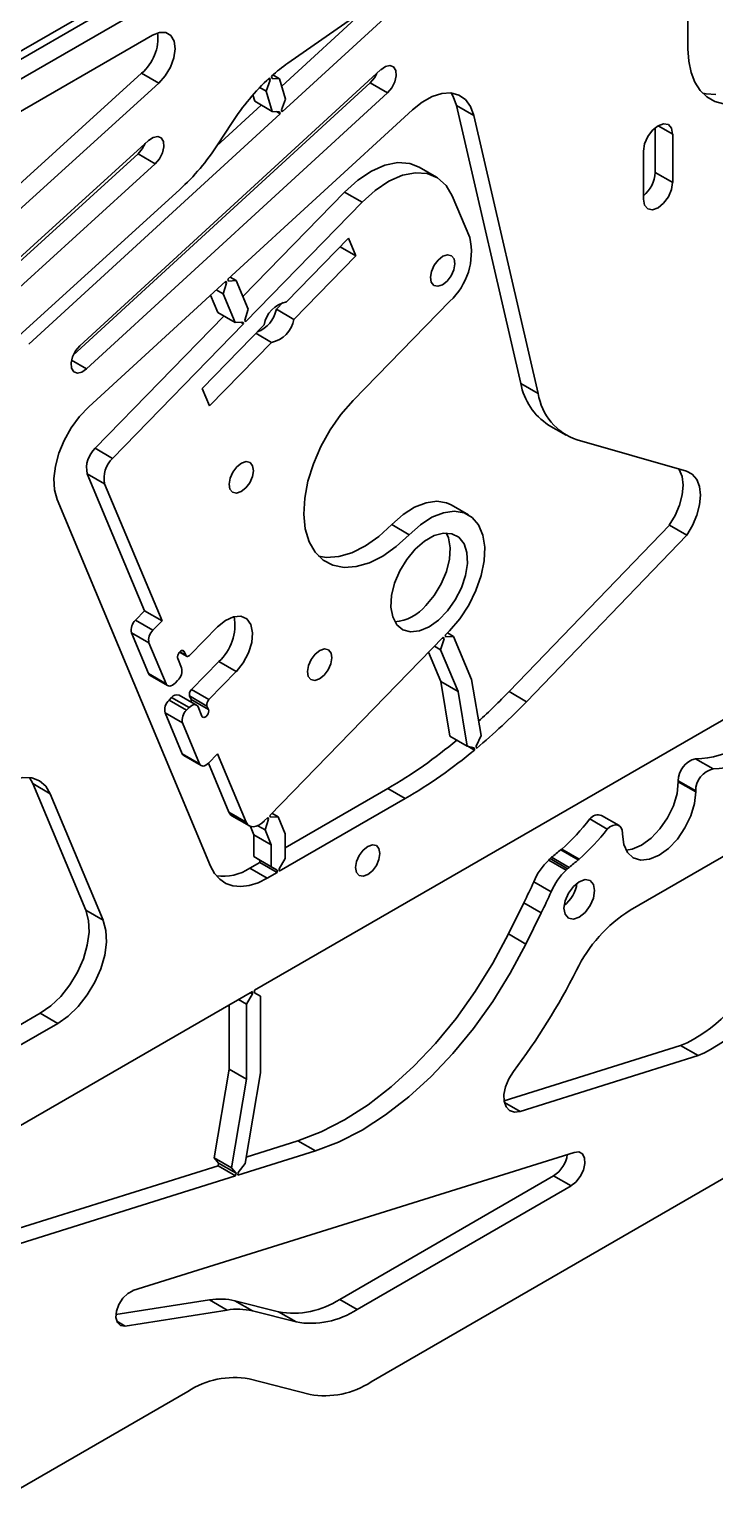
# Model space of a CAD drawing. Header units: millimetres. Extents: x 0 to 415, y 0 to 292.
# Drawn here: x 376.47 to 390.38, y 109.73 to 139.34 of the extents above; entities that cross this region are included whole.
import ezdxf

# ---------------------------------------------------------------- set-up
doc = ezdxf.new("R2010")
doc.units = ezdxf.units.MM

# ---------------------------------------------------------------- blocks, each defined once
blk = doc.blocks.new('SE73')
at = {"color": 7, "linetype": 'Continuous', "lineweight": 35}
for p, q in [((378.983, 137.145), (378.886, 137.08)), ((379.075, 137.164), (378.983, 137.145)), ((379.148, 137.134), (379.075, 137.164)), ((379.192, 137.061), (379.148, 137.134)), ((379.109, 136.71), (379.171, 136.831)), ((379.171, 136.831), (379.2, 136.954)), ((379.2, 136.954), (379.192, 137.061)), ((379.023, 136.609), (379.109, 136.71))]:
    blk.add_line(p, q, dxfattribs=at)
blk = doc.blocks.new('SE72')
blk.add_blockref('SE73', (0, 0))
blk = doc.blocks.new('SE117')
at = {"color": 7, "linetype": 'Continuous', "lineweight": 35}
for p, q in [((378.967, 139.218), (379.112, 139.275)), ((379.112, 139.275), (379.242, 139.272)), ((379.242, 139.272), (379.344, 139.211)), ((379.344, 139.211), (379.409, 139.097)), ((379.429, 138.941), (379.403, 138.76)), ((379.409, 139.097), (379.429, 138.941)), ((379.333, 138.572), (379.227, 138.394)), ((379.403, 138.76), (379.333, 138.572)), ((379.227, 138.394), (379.095, 138.246))]:
    blk.add_line(p, q, dxfattribs=at)
blk = doc.blocks.new('SE116')
blk.add_blockref('SE117', (0, 0))
blk = doc.blocks.new('SE135')
at = {"color": 7, "linetype": 'Continuous', "lineweight": 35}
for p, q in [((387.508, 121.952), (387.627, 122.048)), ((387.627, 122.048), (387.746, 122.09)), ((387.746, 122.09), (387.847, 122.07)), ((387.847, 122.07), (387.914, 121.992)), ((387.914, 121.992), (387.938, 121.869)), ((387.339, 121.66), (387.407, 121.816)), ((387.407, 121.816), (387.508, 121.952)), ((387.914, 121.717), (387.847, 121.562)), ((387.938, 121.869), (387.914, 121.717)), ((387.316, 121.509), (387.339, 121.66)), ((387.339, 121.386), (387.316, 121.509)), ((387.746, 121.426), (387.627, 121.33)), ((387.847, 121.562), (387.746, 121.426)), ((387.407, 121.308), (387.339, 121.386)), ((387.508, 121.288), (387.407, 121.308)), ((387.627, 121.33), (387.508, 121.288))]:
    blk.add_line(p, q, dxfattribs=at)
blk = doc.blocks.new('SE134')
blk.add_blockref('SE135', (0, 0))
blk = doc.blocks.new('SE153')
at = {"color": 7, "linetype": 'Continuous', "lineweight": 35}
for p, q in [((386.198, 118.05), (386.291, 118.198)), ((386.1, 117.734), (386.132, 117.89)), ((386.132, 117.89), (386.198, 118.05)), ((386.103, 117.593), (386.1, 117.734)), ((386.142, 117.48), (386.103, 117.593)), ((386.214, 117.404), (386.142, 117.48)), ((386.311, 117.372), (386.214, 117.404)), ((386.427, 117.387), (386.311, 117.372))]:
    blk.add_line(p, q, dxfattribs=at)
blk = doc.blocks.new('SE152')
blk.add_blockref('SE153', (0, 0))
blk = doc.blocks.new('SE169')
at = {"color": 7, "linetype": 'Continuous', "lineweight": 35}
for p, q in [((387.522, 116.558), (387.617, 116.565)), ((387.617, 116.565), (387.69, 116.525)), ((387.69, 116.525), (387.733, 116.443)), ((387.733, 116.443), (387.74, 116.329)), ((387.648, 116.068), (387.56, 115.956)), ((387.711, 116.198), (387.648, 116.068)), ((387.74, 116.329), (387.711, 116.198)), ((387.56, 115.956), (387.459, 115.877))]:
    blk.add_line(p, q, dxfattribs=at)
blk = doc.blocks.new('SE168')
blk.add_blockref('SE169', (0, 0))
blk = doc.blocks.new('SE171')
at = {"color": 7, "linetype": 'Continuous', "lineweight": 35}
for p, q in [((378.367, 113.597), (378.467, 113.696)), ((378.467, 113.696), (378.573, 113.752)), ((378.239, 113.333), (378.287, 113.47)), ((378.287, 113.47), (378.367, 113.597)), ((378.228, 113.205), (378.239, 113.333)), ((378.257, 113.105), (378.228, 113.205)), ((378.322, 113.045), (378.257, 113.105)), ((378.413, 113.035), (378.322, 113.045))]:
    blk.add_line(p, q, dxfattribs=at)
blk = doc.blocks.new('SE170')
blk.add_blockref('SE171', (0, 0))
blk = doc.blocks.new('SE191')
at = {"color": 7, "linetype": 'Continuous', "lineweight": 35}
for p, q in [((384.766, 134.658), (384.861, 134.733)), ((384.861, 134.733), (384.955, 134.763)), ((384.955, 134.763), (385.034, 134.745)), ((385.034, 134.745), (385.086, 134.681)), ((384.608, 134.307), (384.629, 134.428)), ((384.629, 134.428), (384.684, 134.551)), ((384.684, 134.551), (384.766, 134.658)), ((385.082, 134.46), (385.027, 134.336)), ((385.103, 134.581), (385.082, 134.46)), ((385.086, 134.681), (385.103, 134.581)), ((384.625, 134.207), (384.608, 134.307)), ((384.677, 134.143), (384.625, 134.207)), ((384.756, 134.125), (384.677, 134.143)), ((384.85, 134.155), (384.756, 134.125)), ((384.945, 134.229), (384.85, 134.155)), ((385.027, 134.336), (384.945, 134.229))]:
    blk.add_line(p, q, dxfattribs=at)
blk = doc.blocks.new('SE190')
blk.add_blockref('SE191', (0, 0))
blk = doc.blocks.new('SE193')
at = {"color": 7, "linetype": 'Continuous', "lineweight": 35}
for p, q in [((382.271, 126.664), (382.366, 126.738)), ((382.366, 126.738), (382.46, 126.768)), ((382.46, 126.768), (382.539, 126.75)), ((382.539, 126.75), (382.591, 126.686)), ((382.113, 126.313), (382.134, 126.433)), ((382.134, 126.433), (382.19, 126.557)), ((382.19, 126.557), (382.271, 126.664)), ((382.587, 126.465), (382.532, 126.342)), ((382.608, 126.586), (382.587, 126.465)), ((382.591, 126.686), (382.608, 126.586)), ((382.13, 126.212), (382.113, 126.313)), ((382.182, 126.148), (382.13, 126.212)), ((382.261, 126.13), (382.182, 126.148)), ((382.355, 126.16), (382.261, 126.13)), ((382.451, 126.235), (382.355, 126.16)), ((382.532, 126.342), (382.451, 126.235))]:
    blk.add_line(p, q, dxfattribs=at)
blk = doc.blocks.new('SE192')
blk.add_blockref('SE193', (0, 0))
blk = doc.blocks.new('SE195')
at = {"color": 7, "linetype": 'Continuous', "lineweight": 35}
for p, q in [((380.776, 130.537), (380.87, 130.568)), ((380.87, 130.568), (380.949, 130.55)), ((380.544, 130.233), (380.599, 130.356)), ((380.599, 130.356), (380.68, 130.463)), ((380.68, 130.463), (380.776, 130.537)), ((380.949, 130.55), (381.001, 130.485)), ((381.018, 130.385), (380.997, 130.264)), ((381.001, 130.485), (381.018, 130.385)), ((380.523, 130.112), (380.544, 130.233)), ((380.54, 130.012), (380.523, 130.112)), ((380.592, 129.948), (380.54, 130.012)), ((380.86, 130.034), (380.765, 129.96)), ((380.941, 130.141), (380.86, 130.034)), ((380.997, 130.264), (380.941, 130.141)), ((380.671, 129.93), (380.592, 129.948)), ((380.765, 129.96), (380.671, 129.93))]:
    blk.add_line(p, q, dxfattribs=at)
blk = doc.blocks.new('SE194')
blk.add_blockref('SE195', (0, 0))
blk = doc.blocks.new('SE197')
at = {"color": 7, "linetype": 'Continuous', "lineweight": 35}
for p, q in [((384.685, 129.067), (384.874, 129.119)), ((384.874, 129.119), (385.044, 129.107)), ((385.044, 129.107), (385.185, 129.034)), ((384.129, 128.586), (384.301, 128.792)), ((384.301, 128.792), (384.49, 128.956)), ((384.49, 128.956), (384.685, 129.067)), ((385.185, 129.034), (385.289, 128.903)), ((385.289, 128.903), (385.348, 128.723)), ((383.987, 128.35), (384.129, 128.586)), ((385.359, 128.504), (385.321, 128.262)), ((385.348, 128.723), (385.359, 128.504)), ((383.881, 128.1), (383.987, 128.35)), ((385.321, 128.262), (385.237, 128.01)), ((383.82, 127.851), (383.881, 128.1)), ((385.237, 128.01), (385.112, 127.765)), ((383.806, 127.618), (383.82, 127.851)), ((383.842, 127.417), (383.806, 127.618)), ((385.112, 127.765), (384.954, 127.542)), ((383.924, 127.26), (383.842, 127.417)), ((384.772, 127.356), (384.579, 127.217)), ((384.954, 127.542), (384.772, 127.356)), ((384.047, 127.157), (383.924, 127.26)), ((384.204, 127.115), (384.047, 127.157)), ((384.385, 127.135), (384.204, 127.115)), ((384.579, 127.217), (384.385, 127.135))]:
    blk.add_line(p, q, dxfattribs=at)
blk = doc.blocks.new('SE196')
blk.add_blockref('SE197', (0, 0))
blk = doc.blocks.new('SE223')
at = {"color": 7, "linetype": 'Continuous', "lineweight": 35}
for p, q in [((389.225, 137.383), (389.111, 137.291)), ((389.339, 137.422), (389.225, 137.383)), ((389.435, 137.404), (389.339, 137.422)), ((389.5, 137.33), (389.435, 137.404)), ((389.015, 137.161), (388.951, 137.013)), ((389.111, 137.291), (389.015, 137.161)), ((389.522, 137.211), (389.5, 137.33)), ((388.951, 137.013), (388.928, 136.868))]:
    blk.add_line(p, q, dxfattribs=at)
blk = doc.blocks.new('SE222')
blk.add_blockref('SE223', (0, 0))
blk = doc.blocks.new('SE225')
at = {"color": 7, "linetype": 'Continuous', "lineweight": 35}
for p, q in [((389.5, 136.087), (389.522, 136.232)), ((389.339, 135.809), (389.435, 135.939)), ((389.435, 135.939), (389.5, 136.087)), ((388.928, 135.889), (388.951, 135.77)), ((388.951, 135.77), (389.015, 135.696)), ((389.015, 135.696), (389.111, 135.678)), ((389.111, 135.678), (389.225, 135.717)), ((389.225, 135.717), (389.339, 135.809))]:
    blk.add_line(p, q, dxfattribs=at)
blk = doc.blocks.new('SE224')
blk.add_blockref('SE225', (0, 0))
blk = doc.blocks.new('SE237')
at = {"color": 7, "linetype": 'Continuous', "lineweight": 35}
for p, q in [((389.832, 138.942), (389.848, 138.691)), ((389.848, 138.691), (389.896, 138.464)), ((389.896, 138.464), (389.974, 138.265)), ((389.974, 138.265), (390.082, 138.099)), ((390.082, 138.099), (390.217, 137.968)), ((390.217, 137.968), (390.376, 137.875)), ((390.376, 137.875), (390.556, 137.823)), ((390.556, 137.823), (390.754, 137.811))]:
    blk.add_line(p, q, dxfattribs=at)
blk = doc.blocks.new('SE236')
blk.add_blockref('SE237', (0, 0))
blk = doc.blocks.new('SE247')
at = {"color": 7, "linetype": 'Continuous', "lineweight": 35}
for p, q in [((383.598, 138.517), (383.694, 138.583)), ((383.694, 138.583), (383.786, 138.603)), ((383.786, 138.603), (383.86, 138.574)), ((383.86, 138.574), (383.905, 138.501)), ((383.885, 138.272), (383.823, 138.151)), ((383.914, 138.395), (383.885, 138.272)), ((383.905, 138.501), (383.914, 138.395)), ((383.823, 138.151), (383.738, 138.05))]:
    blk.add_line(p, q, dxfattribs=at)
blk = doc.blocks.new('SE246')
blk.add_blockref('SE247', (0, 0))
blk = doc.blocks.new('SE249')
at = {"color": 7, "linetype": 'Continuous', "lineweight": 35}
for p, q in [((377.317, 132.571), (377.346, 132.694)), ((377.346, 132.694), (377.408, 132.815)), ((377.408, 132.815), (377.493, 132.916)), ((377.326, 132.465), (377.317, 132.571)), ((377.371, 132.392), (377.326, 132.465)), ((377.445, 132.363), (377.371, 132.392)), ((377.537, 132.383), (377.445, 132.363)), ((377.633, 132.449), (377.537, 132.383))]:
    blk.add_line(p, q, dxfattribs=at)
blk = doc.blocks.new('SE248')
blk.add_blockref('SE249', (0, 0))
blk = doc.blocks.new('SE251')
at = {"color": 7, "linetype": 'Continuous', "lineweight": 35}
for p, q in [((383.106, 122.455), (383.16, 122.579)), ((383.16, 122.579), (383.24, 122.687)), ((383.24, 122.687), (383.335, 122.763)), ((383.335, 122.763), (383.43, 122.796)), ((383.43, 122.796), (383.51, 122.781)), ((383.51, 122.781), (383.564, 122.719)), ((383.564, 122.719), (383.582, 122.62)), ((383.582, 122.62), (383.564, 122.5)), ((383.087, 122.335), (383.106, 122.455)), ((383.106, 122.236), (383.087, 122.335)), ((383.51, 122.376), (383.43, 122.268)), ((383.564, 122.5), (383.51, 122.376)), ((383.16, 122.174), (383.106, 122.236)), ((383.24, 122.159), (383.16, 122.174)), ((383.335, 122.192), (383.24, 122.159)), ((383.43, 122.268), (383.335, 122.192))]:
    blk.add_line(p, q, dxfattribs=at)
blk = doc.blocks.new('SE250')
blk.add_blockref('SE251', (0, 0))
blk = doc.blocks.new('SE255')
at = {"color": 7, "linetype": 'Continuous', "lineweight": 35}
for p, q in [((375.945, 124.012), (376.146, 124.111)), ((376.146, 124.111), (376.34, 124.159)), ((376.34, 124.159), (376.519, 124.154)), ((376.519, 124.154), (376.675, 124.096)), ((376.675, 124.096), (376.802, 123.987)), ((375.553, 123.68), (375.744, 123.867)), ((375.744, 123.867), (375.945, 124.012)), ((376.802, 123.987), (376.894, 123.833))]:
    blk.add_line(p, q, dxfattribs=at)
blk = doc.blocks.new('SE254')
blk.add_blockref('SE255', (0, 0))
blk = doc.blocks.new('SE259')
at = {"color": 7, "linetype": 'Continuous', "lineweight": 35}
for p, q in [((377.969, 121.264), (378.025, 121.059)), ((378.035, 120.819), (377.999, 120.555)), ((378.025, 121.059), (378.035, 120.819)), ((377.999, 120.555), (377.919, 120.281)), ((377.919, 120.281), (377.799, 120.008)), ((377.799, 120.008), (377.644, 119.75)), ((377.644, 119.75), (377.461, 119.518)), ((377.259, 119.323), (377.047, 119.174)), ((377.461, 119.518), (377.259, 119.323))]:
    blk.add_line(p, q, dxfattribs=at)
blk = doc.blocks.new('SE258')
blk.add_blockref('SE259', (0, 0))
blk = doc.blocks.new('SE261')
at = {"color": 7, "linetype": 'Continuous', "lineweight": 35}
for p, q in [((380.871, 123.255), (380.897, 123.212)), ((380.897, 123.212), (380.931, 123.182)), ((380.931, 123.182), (380.973, 123.164)), ((381.021, 123.161), (381.074, 123.171)), ((381.074, 123.171), (381.129, 123.196)), ((381.129, 123.196), (381.184, 123.232)), ((381.184, 123.232), (381.238, 123.281)), ((380.973, 123.164), (381.021, 123.161))]:
    blk.add_line(p, q, dxfattribs=at)
blk = doc.blocks.new('SE260')
blk.add_blockref('SE261', (0, 0))
blk = doc.blocks.new('SE263')
at = {"color": 7, "linetype": 'Continuous', "lineweight": 35}
for p, q in [((379.923, 124.44), (379.936, 124.419)), ((379.936, 124.419), (379.953, 124.404)), ((379.953, 124.404), (379.974, 124.395)), ((379.974, 124.395), (379.998, 124.393)), ((379.998, 124.393), (380.024, 124.398)), ((380.024, 124.398), (380.052, 124.41)), ((380.052, 124.41), (380.079, 124.429)), ((380.079, 124.429), (380.106, 124.453))]:
    blk.add_line(p, q, dxfattribs=at)
blk = doc.blocks.new('SE262')
blk.add_blockref('SE263', (0, 0))
blk = doc.blocks.new('SE265')
at = {"color": 7, "linetype": 'Continuous', "lineweight": 35}
for p, q in [((379.737, 125.604), (379.71, 125.579)), ((379.764, 125.622), (379.737, 125.604)), ((379.792, 125.634), (379.764, 125.622)), ((379.818, 125.639), (379.792, 125.634)), ((379.842, 125.638), (379.818, 125.639)), ((379.863, 125.629), (379.842, 125.638)), ((379.88, 125.614), (379.863, 125.629)), ((379.893, 125.592), (379.88, 125.614))]:
    blk.add_line(p, q, dxfattribs=at)
blk = doc.blocks.new('SE264')
blk.add_blockref('SE265', (0, 0))
blk = doc.blocks.new('SE267')
at = {"color": 7, "linetype": 'Continuous', "lineweight": 35}
for p, q in [((380.109, 125.513), (380.104, 125.538)), ((379.99, 125.383), (380.009, 125.379)), ((380.009, 125.379), (380.032, 125.385)), ((380.032, 125.385), (380.056, 125.401)), ((380.056, 125.401), (380.078, 125.425)), ((380.078, 125.425), (380.095, 125.454)), ((380.095, 125.454), (380.106, 125.484)), ((380.106, 125.484), (380.109, 125.513))]:
    blk.add_line(p, q, dxfattribs=at)
blk = doc.blocks.new('SE266')
blk.add_blockref('SE267', (0, 0))
blk = doc.blocks.new('SE269')
at = {"color": 7, "linetype": 'Continuous', "lineweight": 35}
for p, q in [((380.448, 127.348), (380.288, 127.215)), ((380.61, 127.423), (380.448, 127.348)), ((380.76, 127.434), (380.61, 127.423)), ((380.882, 127.378), (380.76, 127.434)), ((380.965, 127.263), (380.882, 127.378)), ((381, 127.098), (380.965, 127.263)), ((380.983, 126.9), (381, 127.098)), ((380.918, 126.689), (380.983, 126.9)), ((380.667, 126.308), (380.809, 126.485)), ((380.809, 126.485), (380.918, 126.689))]:
    blk.add_line(p, q, dxfattribs=at)
blk = doc.blocks.new('SE268')
blk.add_blockref('SE269', (0, 0))
blk = doc.blocks.new('SE271')
at = {"color": 7, "linetype": 'Continuous', "lineweight": 35}
for p, q in [((379.649, 126.63), (379.643, 126.641)), ((379.657, 126.622), (379.649, 126.63)), ((379.668, 126.618), (379.657, 126.622)), ((379.68, 126.617), (379.668, 126.618)), ((379.693, 126.62), (379.68, 126.617)), ((379.707, 126.626), (379.693, 126.62)), ((379.721, 126.635), (379.707, 126.626)), ((379.734, 126.647), (379.721, 126.635))]:
    blk.add_line(p, q, dxfattribs=at)
blk = doc.blocks.new('SE270')
blk.add_blockref('SE271', (0, 0))
blk = doc.blocks.new('SE273')
at = {"color": 7, "linetype": 'Continuous', "lineweight": 35}
for p, q in [((379.535, 126.721), (379.513, 126.699)), ((379.559, 126.734), (379.535, 126.721)), ((379.581, 126.738), (379.559, 126.734)), ((379.6, 126.731), (379.581, 126.738)), ((379.612, 126.714), (379.6, 126.731)), ((379.481, 126.641), (379.475, 126.611)), ((379.494, 126.672), (379.481, 126.641)), ((379.513, 126.699), (379.494, 126.672))]:
    blk.add_line(p, q, dxfattribs=at)
blk = doc.blocks.new('SE272')
blk.add_blockref('SE273', (0, 0))
blk = doc.blocks.new('SE275')
at = {"color": 7, "linetype": 'Continuous', "lineweight": 35}
for p, q in [((379.243, 126.064), (379.256, 126.043)), ((379.256, 126.043), (379.273, 126.028)), ((379.273, 126.028), (379.294, 126.019)), ((379.294, 126.019), (379.318, 126.017)), ((379.318, 126.017), (379.344, 126.022)), ((379.344, 126.022), (379.372, 126.034)), ((379.372, 126.034), (379.4, 126.053)), ((379.4, 126.053), (379.426, 126.077))]:
    blk.add_line(p, q, dxfattribs=at)
blk = doc.blocks.new('SE274')
blk.add_blockref('SE275', (0, 0))
blk = doc.blocks.new('SE277')
at = {"color": 7, "linetype": 'Continuous', "lineweight": 35}
for p, q in [((377.319, 131.251), (377.488, 131.482)), ((377.488, 131.482), (377.677, 131.681)), ((377.177, 130.999), (377.319, 131.251)), ((377.069, 130.737), (377.177, 130.999)), ((376.998, 130.474), (377.069, 130.737)), ((376.968, 130.223), (376.998, 130.474)), ((376.981, 129.995), (376.968, 130.223)), ((377.035, 129.798), (376.981, 129.995))]:
    blk.add_line(p, q, dxfattribs=at)
blk = doc.blocks.new('SE276')
blk.add_blockref('SE277', (0, 0))
blk = doc.blocks.new('SE279')
at = {"color": 7, "linetype": 'Continuous', "lineweight": 35}
for p, q in [((380.148, 122.361), (380.228, 122.214)), ((380.228, 122.214), (380.332, 122.098)), ((380.332, 122.098), (380.457, 122.014)), ((380.457, 122.014), (380.601, 121.964)), ((380.932, 121.97), (381.112, 122.027)), ((381.112, 122.027), (381.296, 122.117)), ((380.601, 121.964), (380.761, 121.949)), ((380.761, 121.949), (380.932, 121.97))]:
    blk.add_line(p, q, dxfattribs=at)
blk = doc.blocks.new('SE278')
blk.add_blockref('SE279', (0, 0))
blk = doc.blocks.new('SE281')
at = {"color": 7, "linetype": 'Continuous', "lineweight": 35}
for p, q in [((389.92, 130.312), (389.802, 130.373)), ((390.01, 130.206), (389.92, 130.312)), ((390.066, 130.062), (390.01, 130.206)), ((390.085, 129.887), (390.066, 130.062)), ((390.013, 129.481), (390.067, 129.69)), ((390.067, 129.69), (390.085, 129.887)), ((389.925, 129.273), (390.013, 129.481)), ((389.808, 129.074), (389.925, 129.273))]:
    blk.add_line(p, q, dxfattribs=at)
blk = doc.blocks.new('SE280')
blk.add_blockref('SE281', (0, 0))
blk = doc.blocks.new('SE283')
at = {"color": 7, "linetype": 'Continuous', "lineweight": 35}
for p, q in [((384.442, 137.863), (384.643, 137.974)), ((384.643, 137.974), (384.839, 138.037)), ((384.839, 138.037), (385.022, 138.047)), ((385.022, 138.047), (385.184, 138.004)), ((385.184, 138.004), (385.32, 137.911)), ((384.245, 137.706), (384.442, 137.863)), ((385.32, 137.911), (385.422, 137.771)), ((385.422, 137.771), (385.488, 137.59))]:
    blk.add_line(p, q, dxfattribs=at)
blk = doc.blocks.new('SE282')
blk.add_blockref('SE283', (0, 0))
blk = doc.blocks.new('SE285')
at = {"color": 7, "linetype": 'Continuous', "lineweight": 35}
for p, q in [((383.763, 136.255), (383.487, 136.071)), ((384.038, 136.376), (383.763, 136.255)), ((384.302, 136.429), (384.038, 136.376)), ((384.543, 136.411), (384.302, 136.429)), ((384.754, 136.324), (384.543, 136.411)), ((384.925, 136.172), (384.754, 136.324)), ((383.487, 136.071), (383.22, 135.831)), ((385.051, 135.958), (384.925, 136.172))]:
    blk.add_line(p, q, dxfattribs=at)
blk = doc.blocks.new('SE284')
blk.add_blockref('SE285', (0, 0))
blk = doc.blocks.new('SE287')
at = {"color": 7, "linetype": 'Continuous', "lineweight": 35}
for p, q in [((382.793, 131.525), (383.039, 131.807)), ((382.573, 131.211), (382.793, 131.525)), ((382.384, 130.874), (382.573, 131.211)), ((382.232, 130.523), (382.384, 130.874)), ((382.122, 130.17), (382.232, 130.523)), ((382.057, 129.826), (382.122, 130.17)), ((382.039, 129.5), (382.057, 129.826)), ((382.069, 129.203), (382.039, 129.5)), ((382.145, 128.944), (382.069, 129.203)), ((382.266, 128.731), (382.145, 128.944)), ((383.915, 128.846), (383.643, 128.654)), ((384.178, 129.086), (383.915, 128.846)), ((382.428, 128.57), (382.266, 128.731)), ((382.626, 128.465), (382.428, 128.57)), ((383.37, 128.517), (383.104, 128.439)), ((383.643, 128.654), (383.37, 128.517)), ((382.854, 128.421), (382.626, 128.465)), ((383.104, 128.439), (382.854, 128.421))]:
    blk.add_line(p, q, dxfattribs=at)
blk = doc.blocks.new('SE286')
blk.add_blockref('SE287', (0, 0))
blk = doc.blocks.new('SE289')
at = {"color": 7, "linetype": 'Continuous', "lineweight": 35}
for p, q in [((384.404, 129.288), (384.639, 129.439)), ((384.639, 129.439), (384.871, 129.532)), ((384.871, 129.532), (385.091, 129.563)), ((385.091, 129.563), (385.289, 129.531)), ((385.289, 129.531), (385.456, 129.436)), ((385.456, 129.436), (385.585, 129.284)), ((384.178, 129.086), (384.404, 129.288)), ((385.585, 129.284), (385.67, 129.08)), ((385.67, 129.08), (385.708, 128.834)), ((385.708, 128.834), (385.697, 128.556)), ((385.697, 128.556), (385.637, 128.259)), ((385.637, 128.259), (385.531, 127.956)), ((385.531, 127.956), (385.384, 127.659)), ((385.384, 127.659), (385.202, 127.382)), ((385.202, 127.382), (384.994, 127.137))]:
    blk.add_line(p, q, dxfattribs=at)
blk = doc.blocks.new('SE288')
blk.add_blockref('SE289', (0, 0))
blk = doc.blocks.new('SE291')
at = {"color": 7, "linetype": 'Continuous', "lineweight": 35}
for p, q in [((386.542, 120.783), (386.226, 120.189)), ((386.226, 120.189), (385.871, 119.616)), ((385.871, 119.616), (385.482, 119.072)), ((385.482, 119.072), (385.065, 118.564)), ((385.065, 118.564), (384.625, 118.099)), ((384.625, 118.099), (384.167, 117.681)), ((384.167, 117.681), (383.696, 117.317)), ((383.696, 117.317), (383.22, 117.011)), ((383.22, 117.011), (382.744, 116.767)), ((382.744, 116.767), (382.274, 116.588))]:
    blk.add_line(p, q, dxfattribs=at)
blk = doc.blocks.new('SE290')
blk.add_blockref('SE291', (0, 0))
blk = doc.blocks.new('SE293')
at = {"color": 7, "linetype": 'Continuous', "lineweight": 35}
for p, q in [((388.249, 123.159), (388.305, 123.188)), ((388.305, 123.188), (388.359, 123.201)), ((388.359, 123.201), (388.407, 123.196)), ((388.407, 123.196), (388.448, 123.176)), ((388.448, 123.176), (388.479, 123.14)), ((388.194, 123.116), (388.249, 123.159)), ((388.479, 123.14), (388.498, 123.09)), ((388.498, 123.09), (388.505, 123.029))]:
    blk.add_line(p, q, dxfattribs=at)
blk = doc.blocks.new('SE292')
blk.add_blockref('SE293', (0, 0))
blk = doc.blocks.new('SE295')
at = {"color": 7, "linetype": 'Continuous', "lineweight": 35}
for p, q in [((389.964, 123.633), (389.989, 123.869)), ((389.89, 123.383), (389.964, 123.633)), ((389.772, 123.138), (389.89, 123.383)), ((388.505, 123.012), (388.53, 122.805)), ((389.439, 122.724), (389.618, 122.913)), ((389.618, 122.913), (389.772, 123.138)), ((388.53, 122.805), (388.604, 122.641)), ((388.604, 122.641), (388.722, 122.531)), ((389.055, 122.502), (389.247, 122.583)), ((389.247, 122.583), (389.439, 122.724)), ((388.722, 122.531), (388.876, 122.484)), ((388.876, 122.484), (389.055, 122.502))]:
    blk.add_line(p, q, dxfattribs=at)
blk = doc.blocks.new('SE294')
blk.add_blockref('SE295', (0, 0))
blk = doc.blocks.new('SE511')
at = {"color": 7, "linetype": 'Continuous', "lineweight": 35}
for p, q in [((378.676, 136.809), (378.762, 136.91)), ((378.762, 136.91), (378.82, 137.02))]:
    blk.add_line(p, q, dxfattribs=at)
blk = doc.blocks.new('SE510')
blk.add_blockref('SE511', (0, 0))
blk = doc.blocks.new('SE527')
at = {"color": 7, "linetype": 'Continuous', "lineweight": 35}
for p, q in [((383.47, 138.355), (383.384, 138.254)), ((383.519, 138.444), (383.47, 138.355))]:
    blk.add_line(p, q, dxfattribs=at)
blk = doc.blocks.new('SE526')
blk.add_blockref('SE527', (0, 0))
blk = doc.blocks.new('SE531')
at = {"color": 7, "linetype": 'Continuous', "lineweight": 35}
for p, q in [((385.025, 138.046), (385.069, 137.975)), ((385.069, 137.975), (385.135, 137.794))]:
    blk.add_line(p, q, dxfattribs=at)
blk = doc.blocks.new('SE530')
blk.add_blockref('SE531', (0, 0))
blk = doc.blocks.new('SE533')
at = {"color": 7, "linetype": 'Continuous', "lineweight": 35}
for p, q in [((383.41, 136.459), (383.685, 136.58)), ((383.685, 136.58), (383.948, 136.633)), ((383.948, 136.633), (384.19, 136.615)), ((384.19, 136.615), (384.379, 136.541)), ((382.866, 136.035), (383.133, 136.275)), ((383.133, 136.275), (383.41, 136.459))]:
    blk.add_line(p, q, dxfattribs=at)
blk = doc.blocks.new('SE532')
blk.add_blockref('SE533', (0, 0))
blk = doc.blocks.new('SE535')
at = {"color": 7, "linetype": 'Continuous', "lineweight": 35}
for p, q in [((383.824, 129.29), (383.561, 129.05)), ((383.289, 128.858), (383.016, 128.721)), ((383.561, 129.05), (383.289, 128.858)), ((382.5, 128.625), (382.336, 128.65)), ((382.751, 128.643), (382.5, 128.625)), ((383.016, 128.721), (382.751, 128.643))]:
    blk.add_line(p, q, dxfattribs=at)
blk = doc.blocks.new('SE534')
blk.add_blockref('SE535', (0, 0))
blk = doc.blocks.new('SE539')
at = {"color": 7, "linetype": 'Continuous', "lineweight": 35}
for p, q in [((377.671, 121.263), (377.616, 121.468)), ((377.681, 121.023), (377.671, 121.263)), ((377.646, 120.759), (377.681, 121.023)), ((377.566, 120.485), (377.646, 120.759)), ((377.29, 119.954), (377.445, 120.212)), ((377.445, 120.212), (377.566, 120.485)), ((377.107, 119.722), (377.29, 119.954)), ((376.905, 119.527), (377.107, 119.722)), ((376.693, 119.378), (376.905, 119.527))]:
    blk.add_line(p, q, dxfattribs=at)
blk = doc.blocks.new('SE538')
blk.add_blockref('SE539', (0, 0))
blk = doc.blocks.new('SE541')
at = {"color": 7, "linetype": 'Continuous', "lineweight": 35}
for p, q in [((379.756, 125.718), (379.751, 125.742)), ((379.753, 125.692), (379.756, 125.718))]:
    blk.add_line(p, q, dxfattribs=at)
blk = doc.blocks.new('SE540')
blk.add_blockref('SE541', (0, 0))
blk = doc.blocks.new('SE545')
at = {"color": 7, "linetype": 'Continuous', "lineweight": 35}
for p, q in [((384.927, 129.122), (384.971, 129.022)), ((384.971, 129.022), (385.006, 128.822)), ((385.006, 128.822), (384.993, 128.589)), ((384.993, 128.589), (384.931, 128.34)), ((384.931, 128.34), (384.826, 128.09)), ((384.826, 128.09), (384.683, 127.854)), ((384.683, 127.854), (384.512, 127.648))]:
    blk.add_line(p, q, dxfattribs=at)
blk = doc.blocks.new('SE544')
blk.add_blockref('SE545', (0, 0))
blk = doc.blocks.new('SE547')
at = {"color": 7, "linetype": 'Continuous', "lineweight": 35}
for p, q in [((384.286, 129.644), (384.518, 129.736)), ((384.518, 129.736), (384.738, 129.767)), ((384.738, 129.767), (384.935, 129.735)), ((384.935, 129.735), (385.027, 129.693)), ((383.824, 129.29), (384.051, 129.493)), ((384.051, 129.493), (384.286, 129.644))]:
    blk.add_line(p, q, dxfattribs=at)
blk = doc.blocks.new('SE546')
blk.add_blockref('SE547', (0, 0))
blk = doc.blocks.new('SE549')
at = {"color": 7, "linetype": 'Continuous', "lineweight": 35}
for p, q in [((390.134, 138.041), (390.203, 138.027)), ((390.203, 138.027), (390.4, 138.015))]:
    blk.add_line(p, q, dxfattribs=at)
blk = doc.blocks.new('SE548')
blk.add_blockref('SE549', (0, 0))
blk = doc.blocks.new('SE551')
at = {"color": 7, "linetype": 'Continuous', "lineweight": 35}
for p, q in [((386.189, 120.987), (385.872, 120.393)), ((385.872, 120.393), (385.517, 119.82)), ((385.517, 119.82), (385.129, 119.276)), ((385.129, 119.276), (384.712, 118.768)), ((384.712, 118.768), (384.271, 118.303)), ((384.271, 118.303), (383.813, 117.885)), ((383.813, 117.885), (383.343, 117.521)), ((383.343, 117.521), (382.867, 117.215)), ((382.391, 116.971), (381.92, 116.792)), ((382.867, 117.215), (382.391, 116.971))]:
    blk.add_line(p, q, dxfattribs=at)
blk = doc.blocks.new('SE550')
blk.add_blockref('SE551', (0, 0))
blk = doc.blocks.new('SE553')
at = {"color": 7, "linetype": 'Continuous', "lineweight": 35}
for p, q in [((389.656, 130.41), (389.653, 130.415)), ((389.712, 130.266), (389.656, 130.41)), ((389.732, 130.091), (389.712, 130.266)), ((389.714, 129.894), (389.732, 130.091)), ((389.571, 129.477), (389.659, 129.686)), ((389.659, 129.686), (389.714, 129.894)), ((389.454, 129.278), (389.571, 129.477))]:
    blk.add_line(p, q, dxfattribs=at)
blk = doc.blocks.new('SE552')
blk.add_blockref('SE553', (0, 0))
blk = doc.blocks.new('SE555')
at = {"color": 7, "linetype": 'Continuous', "lineweight": 35}
for p, q in [((389.611, 123.837), (389.636, 124.074)), ((389.536, 123.587), (389.611, 123.837)), ((389.418, 123.342), (389.536, 123.587)), ((389.265, 123.117), (389.418, 123.342)), ((388.893, 122.788), (389.086, 122.928)), ((389.086, 122.928), (389.265, 123.117)), ((388.576, 122.687), (388.701, 122.706)), ((388.701, 122.706), (388.893, 122.788))]:
    blk.add_line(p, q, dxfattribs=at)
blk = doc.blocks.new('SE554')
blk.add_blockref('SE555', (0, 0))

msp = doc.modelspace()

# ---------------------------------------------------------------- linework, layer by layer
at = {"color": 7, "linetype": 'Continuous', "lineweight": 35}
for p, q in [((391.1508, 145.2356), (381.7168, 138.6534)), ((378.3806, 140.1044), (374.1379, 137.6552)), ((381.6, 137.663), (384.4045, 140.2361)), ((381.5906, 138.183), (383.3309, 139.7796)), ((389.8318, 139.9214), (389.8318, 138.9416)), ((373.9111, 137.3527), (378.0341, 139.7329)), ((374.1379, 137.0836), (378.3806, 139.5329)), ((373.5989, 136.1192), (378.9675, 139.2184)), ((372.9199, 133.1526), (378.7482, 138.4462)), ((377.4932, 132.9163), (383.5978, 138.5171)), ((378.7482, 138.4462), (379.0947, 138.2462)), ((381.355, 138.3043), (381.2739, 138.085)), ((381.355, 138.3043), (381.3152, 138.3273)), ((381.3152, 138.3273), (381.355, 138.3043)), ((381.355, 138.3043), (381.341, 138.3511)), ((381.355, 138.3043), (381.355, 138.3043)), ((381.3957, 138.3417), (381.3818, 138.3879)), ((381.5451, 138.3343), (381.3957, 138.3417)), ((381.4096, 138.4125), (381.5451, 138.3343)), ((381.6689, 137.9229), (381.5451, 138.3343)), ((373.2664, 132.9526), (379.0947, 138.2462)), ((383.3841, 138.2536), (377.3587, 132.7255)), ((383.7377, 138.0495), (377.6331, 132.4488)), ((381.0052, 138.007), (381.0441, 137.8777)), ((381.2739, 138.085), (381.1449, 138.1594)), ((381.3977, 137.6736), (381.2739, 138.085)), ((383.7377, 138.0495), (383.3841, 138.2536)), ((380.2752, 136.9761), (381.1754, 137.802)), ((384.2448, 137.7062), (380.4954, 134.2662)), ((381.0441, 137.8777), (381.3977, 137.6736)), ((381.3977, 137.6736), (381.5471, 137.6662)), ((381.5878, 137.7036), (381.6689, 137.9229)), ((381.6, 137.663), (381.5878, 137.7036)), ((385.4881, 137.5898), (385.1345, 137.7939)), ((386.4407, 132.1542), (385.1345, 137.7939)), ((376.462, 132.9491), (381.5593, 137.6257)), ((380.5829, 137.4482), (380.2888, 136.9968)), ((381.5593, 137.6257), (381.4837, 137.6693)), ((381.5593, 137.6257), (381.5471, 137.6662)), ((386.7943, 131.9501), (385.4881, 137.5898)), ((389.2251, 137.3828), (389.5221, 137.2114)), ((389.1686, 136.4356), (389.1686, 137.3439)), ((389.5221, 136.2315), (389.5221, 137.2114)), ((372.2938, 131.0125), (378.6763, 136.8094)), ((378.8864, 137.0802), (372.4377, 131.2232)), ((378.6763, 136.8094), (379.0228, 136.6094)), ((388.9281, 136.8685), (388.9281, 135.8886)), ((372.5741, 130.7524), (379.0228, 136.6094)), ((384.7327, 136.3373), (384.3791, 136.5414)), ((389.1686, 136.4356), (389.5221, 136.2315)), ((379.5193, 136.0835), (373.9201, 130.9981)), ((380.8023, 133.9155), (382.8661, 136.0349)), ((383.2197, 135.8308), (382.8661, 136.0349)), ((385.0506, 135.9584), (385.4047, 135.1128)), ((380.8564, 133.404), (383.2197, 135.8308)), ((381.6861, 133.8091), (382.942, 135.0987)), ((383.0908, 134.7433), (382.942, 135.0987)), ((381.8349, 133.4537), (383.0908, 134.7433)), ((383.0908, 134.7433), (382.774, 134.9262)), ((377.6774, 131.6808), (380.4546, 134.2288)), ((380.4704, 134.1902), (380.402, 133.971)), ((380.4349, 134.2107), (380.4704, 134.1902)), ((380.4706, 134.1904), (380.4352, 134.2109)), ((380.4706, 134.1904), (380.4546, 134.2288)), ((380.4704, 134.1902), (380.4706, 134.1904)), ((380.5103, 134.2308), (380.4954, 134.2662)), ((380.6656, 134.2417), (380.5103, 134.2308)), ((380.5448, 134.3115), (380.6656, 134.2417)), ((380.9094, 133.66), (380.6656, 134.2417)), ((380.145, 133.9447), (380.2923, 133.5933)), ((380.402, 133.971), (380.2619, 134.0519)), ((380.6458, 133.3892), (380.402, 133.971)), ((380.2923, 133.5933), (380.6458, 133.3892)), ((380.841, 133.4408), (380.9094, 133.66)), ((381.4814, 133.6578), (381.6224, 133.8027)), ((381.8349, 133.4537), (381.4814, 133.6578)), ((383.0387, 131.8069), (385.0023, 133.8233)), ((377.8056, 130.8383), (380.4179, 133.5208)), ((378.1591, 130.6342), (380.8169, 133.3634)), ((379.9768, 132.0539), (381.2327, 133.3435)), ((380.6458, 133.3892), (380.8015, 133.4001)), ((380.7584, 133.3971), (380.8169, 133.3634)), ((380.8169, 133.3634), (380.8015, 133.4002)), ((380.8015, 133.4002), (380.8015, 133.4001)), ((380.8564, 133.404), (380.841, 133.4408)), ((380.1256, 131.6985), (381.3815, 132.9881)), ((381.3815, 132.9881), (381.0646, 133.1709)), ((377.6331, 132.4488), (377.3257, 132.6262)), ((380.1256, 131.6985), (379.9768, 132.0539)), ((386.4407, 132.1542), (386.7943, 131.9501)), ((387.0055, 131.3104), (387.359, 131.1063)), ((389.8019, 130.3726), (387.5872, 131.0097)), ((377.8056, 130.8383), (378.1591, 130.6342)), ((377.9982, 130.1184), (377.6446, 130.3225)), ((378.8083, 127.5429), (377.6446, 130.3225)), ((379.1618, 127.3387), (377.9982, 130.1184)), ((377.0347, 129.7984), (380.1484, 122.3606)), ((385.3805, 129.4887), (385.027, 129.6928)), ((384.1777, 129.0861), (383.8242, 129.2902)), ((386.202, 125.9032), (389.4545, 129.2785)), ((389.808, 129.0744), (389.4545, 129.2785)), ((386.5555, 125.6991), (389.808, 129.0744)), ((378.8083, 127.5429), (378.6238, 127.3534)), ((378.6238, 127.3534), (378.9773, 127.1493)), ((379.1618, 127.3387), (378.8083, 127.5429)), ((379.1618, 127.3387), (378.9773, 127.1493)), ((378.8969, 126.8914), (378.5433, 127.0955)), ((378.5433, 127.0955), (378.8896, 126.2682)), ((380.2876, 127.2154), (379.7341, 126.647)), ((384.9935, 127.1374), (384.9078, 127.0493)), ((384.9078, 127.0493), (384.9232, 127.0125)), ((385.0787, 127.0231), (384.9232, 127.0125)), ((384.9529, 127.0957), (385.0787, 127.0231)), ((385.0787, 127.0231), (385.4432, 126.1489)), ((378.8969, 126.8914), (379.2432, 126.0641)), ((379.6117, 126.7142), (379.5715, 126.7374)), ((384.8682, 127.0087), (381.3476, 123.3935)), ((384.815, 126.7527), (384.6895, 126.8252)), ((384.8836, 126.9719), (384.815, 126.7527)), ((384.815, 126.7527), (385.1695, 125.9025)), ((384.8508, 126.9908), (384.8836, 126.9719)), ((384.8509, 126.9909), (384.8836, 126.972)), ((384.8682, 127.0087), (384.8836, 126.972)), ((384.8836, 126.9719), (384.8836, 126.972)), ((379.4825, 126.5727), (379.5595, 126.3889)), ((379.5164, 126.7037), (379.6584, 126.6217)), ((379.6425, 126.6407), (379.5224, 126.71)), ((379.6425, 126.6407), (379.6117, 126.7142)), ((380.3137, 126.5126), (379.7602, 125.9442)), ((380.3137, 126.5126), (380.6672, 126.3085)), ((384.8159, 126.1066), (384.5682, 126.7007)), ((378.8896, 126.2682), (379.2432, 126.0641)), ((378.9214, 126.2303), (379.275, 126.0262)), ((379.4263, 126.0769), (379.479, 126.131)), ((380.6672, 126.3085), (380.1137, 125.7401)), ((385.4432, 126.1489), (385.6342, 125.0144)), ((379.8612, 125.6301), (379.5076, 125.8342)), ((380.1137, 125.7401), (379.7602, 125.9442)), ((381.0379, 119.8449), (391.7778, 126.045)), ((384.8159, 126.1066), (385.1695, 125.9025)), ((385.0021, 125.0007), (384.8159, 126.1066)), ((385.1695, 125.9025), (385.3557, 124.7966)), ((386.5555, 125.6991), (386.202, 125.9032)), ((379.3036, 125.7295), (379.3563, 125.7836)), ((379.3036, 125.7295), (379.6572, 125.5254)), ((379.7099, 125.5795), (379.3563, 125.7836)), ((379.6572, 125.5254), (379.7099, 125.5795)), ((380.0735, 125.6111), (379.72, 125.8152)), ((379.7507, 125.7417), (379.72, 125.8152)), ((380.1043, 125.5376), (379.7507, 125.7417)), ((379.893, 125.5922), (379.9699, 125.4084)), ((380.1043, 125.5376), (380.0735, 125.6111)), ((379.5767, 125.2675), (379.2231, 125.4716)), ((379.2231, 125.4716), (379.5695, 124.6443)), ((379.5767, 125.2675), (379.923, 124.4402)), ((385.0021, 125.0007), (385.3557, 124.7966)), ((385.5368, 124.7973), (385.6342, 125.0144)), ((385.3557, 124.7966), (385.4921, 124.7653)), ((385.368, 124.7938), (385.5, 124.7176)), ((385.4921, 124.7653), (385.5, 124.7176)), ((385.5368, 124.7973), (385.5343, 124.7953)), ((385.5343, 124.7953), (385.5415, 124.7521)), ((379.5695, 124.6443), (379.923, 124.4402)), ((379.6013, 124.6064), (379.9548, 124.4023)), ((380.5179, 123.4591), (380.1031, 124.4499)), ((380.2906, 124.6424), (380.1061, 124.4529)), ((380.8714, 123.255), (380.2906, 124.6424)), ((388.6601, 121.4689), (393.8907, 124.4885)), ((390.342, 124.3368), (389.9884, 124.5409)), ((376.5405, 124.0366), (376.472, 124.1604)), ((389.9894, 123.8877), (389.6359, 124.0918)), ((389.6359, 124.0735), (389.6359, 124.0918)), ((389.9894, 123.8694), (389.6359, 124.0735)), ((376.8941, 123.8325), (376.5405, 124.0366)), ((377.6156, 121.4685), (376.5405, 124.0366)), ((377.9692, 121.2644), (376.8941, 123.8325)), ((381.6607, 122.7357), (383.7401, 123.9361)), ((384.0937, 123.732), (383.7401, 123.9361)), ((389.9894, 123.8694), (389.9894, 123.8877)), ((381.5405, 122.2581), (384.0937, 123.732)), ((380.5179, 123.4591), (380.8714, 123.255)), ((380.5815, 123.3833), (380.935, 123.1792)), ((381.0243, 123.0004), (380.9545, 123.17)), ((381.2541, 123.0967), (381.1043, 123.1832)), ((381.3081, 123.3529), (381.2376, 123.2805)), ((381.3232, 123.316), (381.2541, 123.0967)), ((381.2905, 123.3349), (381.3232, 123.316)), ((381.2907, 123.3351), (381.3234, 123.3162)), ((381.3081, 123.3529), (381.3234, 123.3162)), ((381.3232, 123.316), (381.3234, 123.3162)), ((381.3476, 123.3935), (381.3631, 123.3564)), ((381.5182, 123.3663), (381.3631, 123.3564)), ((381.3921, 123.4391), (381.5182, 123.3663)), ((381.5182, 123.3663), (381.6607, 123.0202)), ((388.1941, 123.1159), (387.8406, 123.32)), ((388.4341, 123.1852), (388.0805, 123.3893)), ((381.0243, 123.0004), (381.3779, 122.7963)), ((381.0243, 122.5561), (381.0243, 123.0004)), ((381.2541, 123.0967), (381.3779, 122.7963)), ((381.6607, 123.0202), (381.6607, 122.5153)), ((388.5045, 123.0295), (388.5045, 123.0122)), ((381.3779, 122.7963), (381.3779, 122.352)), ((387.2538, 122.6973), (387.6073, 122.4932)), ((387.2704, 122.7076), (387.6239, 122.5035)), ((380.9424, 122.321), (381.1445, 122.4377)), ((381.296, 122.1169), (380.9424, 122.321)), ((381.0243, 122.5561), (381.3779, 122.352)), ((381.1445, 122.4867), (381.0243, 122.5561)), ((381.1445, 122.4867), (381.4981, 122.2826)), ((381.1445, 122.4867), (381.1445, 122.4377)), ((381.1445, 122.4377), (381.4981, 122.2336)), ((381.3779, 122.352), (381.4981, 122.2826)), ((381.4981, 122.2826), (381.4981, 122.2336)), ((381.5405, 122.3071), (381.6607, 122.5153)), ((381.5405, 122.3071), (381.5405, 122.2581)), ((387.3601, 122.2832), (387.0066, 122.4873)), ((387.3873, 122.3118), (387.0337, 122.5159)), ((387.4201, 122.3383), (387.0665, 122.5424)), ((381.296, 122.1169), (381.4981, 122.2336)), ((387.0562, 121.8434), (386.7027, 122.0475)), ((377.6156, 121.4685), (377.9692, 121.2644)), ((386.5001, 121.6195), (386.1889, 120.9871)), ((386.5001, 121.6195), (386.8536, 121.4154)), ((386.8536, 121.4154), (386.5425, 120.783)), ((386.1889, 120.9871), (386.5425, 120.783)), ((375.1283, 116.4334), (380.9954, 119.8204)), ((380.8752, 119.5634), (380.7127, 119.6572)), ((380.9954, 119.7716), (380.8752, 119.5634)), ((380.9531, 119.796), (380.9954, 119.7716)), ((380.9954, 119.8204), (380.9954, 119.7716)), ((381.0379, 119.8449), (381.0379, 119.7961)), ((381.1581, 119.7266), (381.0379, 119.7961)), ((381.1581, 119.7266), (381.1581, 118.1691)), ((369.202, 115.0535), (376.6931, 119.378)), ((377.0467, 119.1739), (376.6931, 119.378)), ((380.5217, 118.2447), (380.5217, 119.5469)), ((380.8752, 119.5634), (380.8752, 118.0406)), ((369.5555, 114.8494), (377.0467, 119.1739)), ((395.0453, 118.6227), (383.4039, 111.9022)), ((389.6842, 118.7232), (386.1022, 117.6003)), ((390.0378, 118.5191), (386.4267, 117.387)), ((390.0378, 118.5191), (389.6842, 118.7232)), ((380.2187, 116.4483), (380.5217, 118.2447)), ((380.5217, 118.2447), (380.8752, 118.0406)), ((381.1581, 118.1691), (380.8487, 116.3349)), ((380.8752, 118.0406), (380.5723, 116.2442)), ((386.4267, 117.387), (386.1076, 117.5713)), ((381.9205, 116.7919), (380.8703, 116.4626)), ((382.274, 116.5878), (381.9205, 116.7919)), ((378.5728, 113.7523), (387.5224, 116.5579)), ((380.2187, 116.4483), (380.5723, 116.2442)), ((380.3109, 116.3365), (380.2187, 116.4483)), ((382.274, 116.5878), (380.697, 116.0934)), ((380.6557, 116.0804), (374.9642, 114.2962)), ((380.3021, 116.2845), (375.1319, 114.6637)), ((380.3112, 116.3364), (380.3021, 116.2845)), ((380.3021, 116.2845), (380.6557, 116.0804)), ((380.6644, 116.1324), (380.3109, 116.3365)), ((380.5723, 116.2442), (380.6644, 116.1324)), ((380.6648, 116.1326), (380.6557, 116.0804)), ((380.6648, 116.1326), (380.6644, 116.1324)), ((380.7063, 116.1466), (380.697, 116.0934)), ((380.7063, 116.1466), (380.8487, 116.3349)), ((387.1059, 116.0806), (382.7662, 113.5754)), ((387.4594, 115.8765), (387.1059, 116.0806)), ((387.4594, 115.8765), (383.1197, 113.3713)), ((380.1278, 113.5636), (378.2282, 113.2654)), ((380.4813, 113.3595), (380.1278, 113.5636)), ((380.9952, 113.3423), (380.6417, 113.5464)), ((381.5267, 113.3215), (380.6417, 113.5464)), ((383.1197, 113.3713), (382.7662, 113.5754)), ((378.4131, 113.0348), (378.244, 113.1324)), ((380.4813, 113.3595), (378.4131, 113.0348)), ((381.8803, 113.1174), (380.9952, 113.3423)), ((381.8803, 113.1174), (381.5267, 113.3215)), ((382.1645, 111.6483), (380.9276, 111.9626)), ((363.4363, 102.3267), (379.6882, 111.7087))]:
    msp.add_line(p, q, dxfattribs=at)
for centre, radius, start, end in [((378.1496, 139.1551), 0.9278, 310.17641, 6.77981), ((383.7951, 135.6871), 3.6219, 125.01639, 131.78194), ((384.5482, 134.8883), 4.7198, 132.80674, 147.15581), ((376.3304, 139.5512), 4.711, 312.60133, 327.16494), ((388.5116, 136.4693), 0.6578, 309.286, 357.06691), ((384.0909, 134.8152), 1.3471, 312.57784, 12.75981), ((380.8733, 133.7789), 0.62, 290.61258, 348.73556), ((381.7974, 133.2471), 0.5729, 101.20094, 170.31828), ((381.2702, 133.5501), 0.5729, 281.20094, 350.31828), ((387.6945, 132.3825), 1.2744, 190.3185, 237.27105), ((387.9648, 132.1326), 1.1847, 188.85986, 251.41203), ((378.1701, 130.4416), 0.5388, 132.57784, 192.75981), ((378.5237, 130.2375), 0.5388, 132.57784, 192.75981), ((383.806, 128.2276), 0.9133, 274.99236, 320.5961), ((378.8061, 127.155), 0.2694, 132.57784, 192.75981), ((379.6333, 127.2551), 1.0071, 312.49815, 9.82825), ((379.1596, 126.9509), 0.2694, 132.57784, 192.75981), ((379.5788, 126.6107), 0.1035, 179.62536, 201.52776), ((378.9595, 126.2946), 0.0747, 200.66667, 239.34486), ((379.2967, 126.3294), 0.2694, 312.57784, 12.75981), ((379.4663, 125.7064), 0.1344, 72.09337, 144.92289), ((379.8513, 125.845), 0.1347, 132.57784, 192.75981), ((376.6625, 135.0876), 13.2422, 312.36398, 316.08656), ((379.4859, 125.5311), 0.2694, 132.57784, 192.75981), ((380.2049, 125.6409), 0.1347, 132.57784, 192.75981), ((377.2932, 134.6009), 12.8465, 309.94571, 316.13707), ((379.8395, 125.327), 0.2694, 132.57784, 192.75981), ((380.0249, 125.4301), 0.0591, 201.51251, 233.41881), ((378.5605, 132.8228), 10.286, 300.23608, 309.81312), ((378.914, 132.6187), 10.286, 300.23608, 309.81312), ((389.9722, 126.3146), 1.7738, 270.52314, 301.98303), ((379.6393, 124.6706), 0.0747, 200.66667, 239.34486), ((390.091, 124.0975), 0.4551, 103.01881, 180.71843), ((390.3258, 126.1105), 1.7738, 270.52314, 301.98303), ((390.4445, 123.8934), 0.4551, 103.01881, 180.71843), ((380.6576, 123.5118), 0.1493, 200.66667, 239.34486), ((384.2895, 126.0548), 4.4821, 311.68752, 322.39959), ((388.007, 123.1937), 0.2089, 69.39396, 142.79795), ((384.643, 125.8507), 4.4821, 311.68752, 322.39959), ((384.7733, 125.5059), 3.7471, 307.73455, 311.45109), ((387.7897, 121.8548), 0.9985, 121.34157, 122.46344), ((380.3889, 123.1716), 1.0148, 263.07836, 303.05765), ((387.9249, 121.5278), 1.3281, 133.74404, 156.96543), ((388.0955, 121.481), 1.4827, 135.73549, 137.25817), ((387.6671, 121.7658), 0.9817, 127.71638, 130.17836), ((388.2785, 121.3237), 1.3281, 133.74404, 156.96543), ((388.4491, 121.2769), 1.4827, 135.73549, 137.25817), ((388.0206, 121.5617), 0.9817, 127.71638, 130.17836), ((385.1268, 125.3018), 3.7471, 307.73455, 311.45109), ((388.1433, 121.6507), 0.9985, 121.34157, 122.46344), ((380.7773, 124.5908), 6.4481, 332.56192, 336.77032), ((386.8877, 122.1156), 0.7002, 308.03211, 351.97327), ((381.1308, 124.3867), 6.4481, 332.56192, 336.77032), ((390.2403, 118.9624), 2.9631, 122.22708, 154.23026), ((375.3157, 126.4723), 13.745, 322.98548, 333.08573), ((388.5996, 121.2645), 2.763, 293.11173, 339.76102), ((388.9532, 121.0604), 2.763, 293.11173, 339.76102), ((386.7661, 116.6057), 0.6254, 302.90551, 351.64172), ((380.3428, 112.3037), 1.2781, 76.47673, 99.68538), ((381.8304, 114.9915), 1.6974, 259.69521, 303.45824), ((380.6963, 112.0996), 1.2781, 76.47673, 99.68538), ((382.1839, 114.7874), 1.6974, 259.69521, 303.45824), ((380.624, 110.2926), 1.6974, 79.69521, 123.45824), ((382.4681, 113.3183), 1.6974, 259.69521, 303.45824)]:
    msp.add_arc(centre, radius, start, end, dxfattribs=at)

# ---------------------------------------------------------------- block references
for name in ['SE116', 'SE236', 'SE246', 'SE526', 'SE282', 'SE530', 'SE548', 'SE222', 'SE72', 'SE510', 'SE532', 'SE284', 'SE224', 'SE190', 'SE248', 'SE286', 'SE276', 'SE194', 'SE552', 'SE280', 'SE546', 'SE288', 'SE534', 'SE196', 'SE544', 'SE268', 'SE272', 'SE192', 'SE270', 'SE274', 'SE264', 'SE540', 'SE266', 'SE262', 'SE254', 'SE554', 'SE294', 'SE260', 'SE292', 'SE250', 'SE278', 'SE134', 'SE538', 'SE258', 'SE550', 'SE290', 'SE152', 'SE168', 'SE170']:
    msp.add_blockref(name, (0, 0))

doc.saveas('drawing.dxf')
